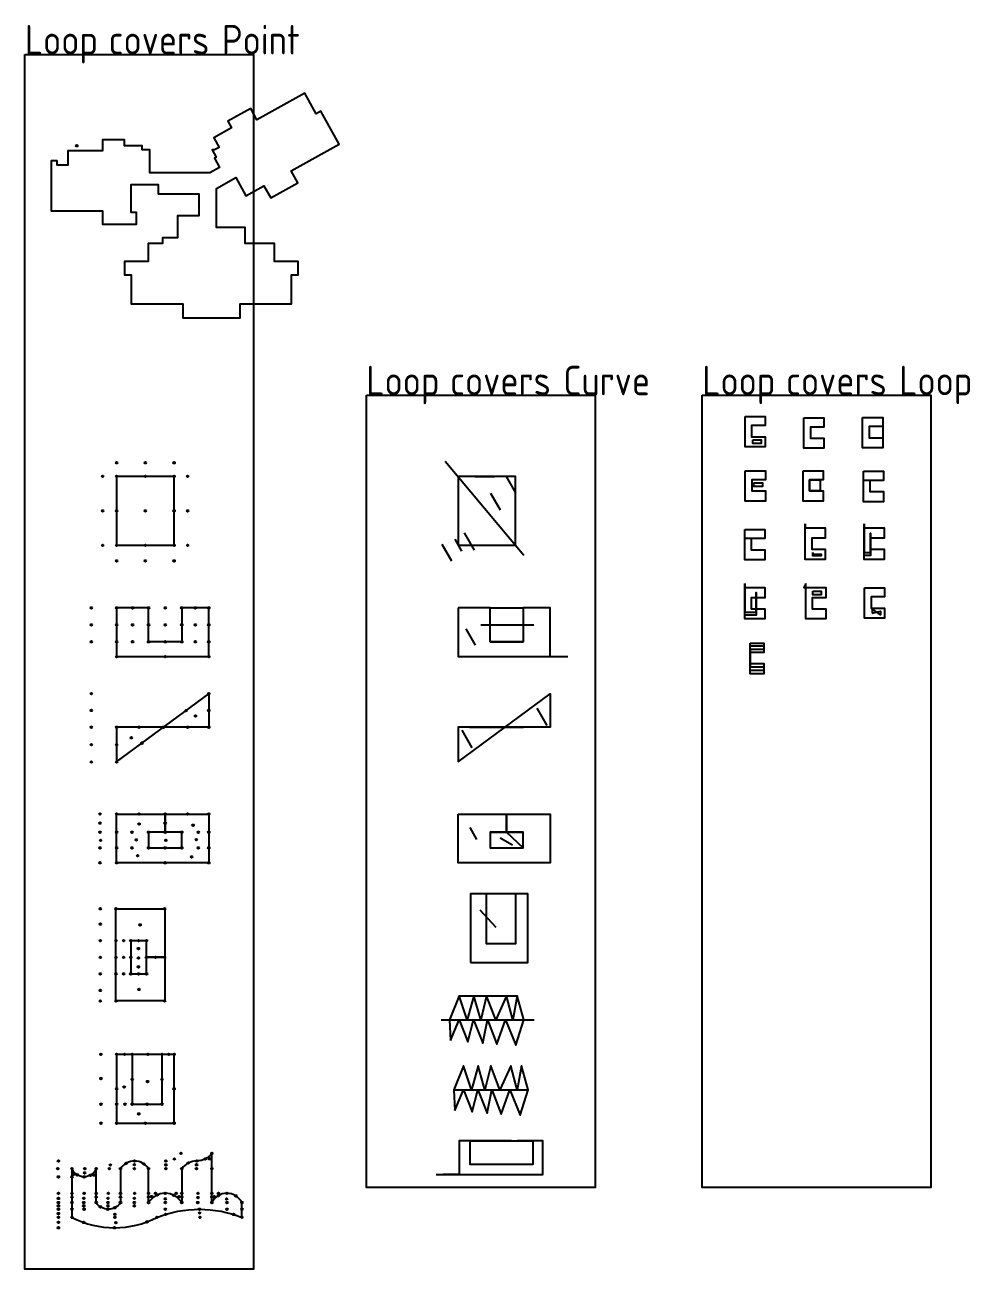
# Model space of a CAD drawing. Extents: x 3537 to 768174, y -301556 to 86403.
# Drawn here: x 3778 to 115776, y -61020 to 86403 of the extents above; entities that cross this region are included whole.
import ezdxf

# ---------------------------------------------------------------- set-up
doc = ezdxf.new("R2010")
doc.units = 0
doc.header["$LTSCALE"] = 1000
doc.header["$MEASUREMENT"] = 0
doc.linetypes.add('DASH', pattern=[0.35, 0.25, -0.1])
doc.layers.add('AD-NOTE-CRCY', color=3, linetype='Continuous')
doc.styles.get("Standard").update_dxf_attribs({"font": 'gbenor.shx', "bigfont": 'gbcbig.shx'})

msp = doc.modelspace()

# ---------------------------------------------------------------- linework, layer by layer
at = {"color": 1}
for p, q in [((53587, 34729), (62887, 23588)), ((54706, 25454), (55512, 24032)), ((55838, 26234), (57005, 24174)), ((53186, 24873), (54310, 22914)), ((58898, 17321), (62828, 17321)), ((57788, 15314), (64072, 15314)), ((59753, 11550), (68123, 11550)), ((64452, 5455), (65619, 3395)), ((60088, -9924), (61558, -10762)), ((60863, -9255), (62828, -11115)), ((55248, -28639), (62126, -28639)), ((53106, -31476), (64116, -31476)), ((59228, -45820), (62760, -45820)), ((52514, -49802), (54767, -49802))]:
    msp.add_line(p, q, dxfattribs=at)
at = {"color": 2}
for p, q in [((57145, 32906), (59463, 32906)), ((55109, 31356), (55109, 28824)), ((58898, 13307), (62828, 13307)), ((56470, 3182), (62865, 3182)), ((58898, -7101), (62828, -7101)), ((60863, -8832), (60863, -7637)), ((58898, -9255), (62828, -9255))]:
    msp.add_line(p, q, dxfattribs=at)
for points in [[(3778, 82892), (30868, 82892), (30868, -61020), (3778, -61020)], [(44242, 42517), (71331, 42517), (71331, -51346), (44242, -51346)], [(84047, 42517), (111136, 42517), (111136, -51346), (84047, -51346)]]:
    msp.add_lwpolyline(points, close=True)
at = {"color": 6}
for points in [[(89114, 40019), (91491, 40019), (91491, 38928), (89890, 38928), (89890, 37613), (91491, 37613), (91491, 36420), (89114, 36420)], [(96080, 39832), (98457, 39832), (98457, 38741), (96855, 38741), (96855, 37426), (98457, 37426), (98457, 36233), (96080, 36233)], [(103039, 39899), (105415, 39899), (105415, 38808), (103814, 38808), (103814, 37493), (105415, 37493), (105415, 36300), (103039, 36300)], [(55109, 24743), (61924, 24743), (61924, 32906), (55109, 32906)], [(89139, 33583), (91515, 33583), (91515, 32492), (89914, 32492), (89914, 31177), (91515, 31177), (91515, 29984), (89139, 29984)], [(95985, 33583), (98361, 33583), (98361, 32492), (96760, 32492), (96760, 31177), (98361, 31177), (98361, 29984), (95985, 29984)], [(103138, 33510), (105515, 33510), (105515, 32419), (103913, 32419), (103913, 31104), (105515, 31104), (105515, 29911), (103138, 29911)], [(89065, 26624), (91442, 26624), (91442, 25533), (89841, 25533), (89841, 24218), (91442, 24218), (91442, 23025), (89065, 23025)], [(96239, 27278), (96239, 26798), (98616, 26798), (98616, 25582), (97015, 25582), (97015, 24267), (98616, 24267), (98616, 23074), (96239, 23074), (96239, 27278)], [(103209, 27278), (103209, 26798), (105586, 26798), (105586, 25582), (103984, 25582), (103984, 24267), (105586, 24267), (105586, 23074), (103209, 23074), (103209, 27278)], [(89077, 20221), (89077, 19740), (91454, 19740), (91454, 18524), (89852, 18524), (89852, 17209), (91454, 17209), (91454, 16016), (89077, 16016), (89077, 20221)], [(96301, 20221), (96059, 19740), (98677, 19740), (98677, 18524), (97076, 18524), (97076, 17209), (98677, 17209), (98677, 16016), (96301, 16016), (96301, 20221)], [(103272, 19711), (105649, 19711), (105649, 18620), (104047, 18620), (104047, 17305), (105649, 17305), (105649, 16112), (103272, 16112)], [(89714, 13127), (91315, 13127), (91315, 12036), (89714, 12036), (89714, 10721), (91315, 10721), (91315, 9528), (89714, 9528)]]:
    msp.add_lwpolyline(points, close=True, dxfattribs=at)
at = {"color": 4}
for points in [[(96080, 39832), (98457, 39832), (98457, 38741), (96855, 38741), (96855, 37426), (98457, 37426), (98457, 36233), (96080, 36233)], [(103039, 39899), (105415, 39899), (105415, 36300), (103039, 36300)], [(90012, 37251), (91015, 37251), (91015, 36821), (90012, 36821)], [(96760, 32492), (98008, 32492), (98008, 31177), (96760, 31177)], [(103138, 33510), (105515, 33510), (105515, 32419), (103138, 32419)], [(90159, 32134), (91162, 32134), (91162, 31704), (90159, 31704)], [(89065, 26624), (91442, 26624), (91442, 25533), (89065, 25533)], [(103209, 27038), (103209, 23885), (103984, 23885), (103984, 26198), (103984, 26198), (103984, 23535), (103209, 23535), (103209, 27038)], [(97137, 23904), (97137, 23690), (98140, 23690), (98140, 23475), (97137, 23475), (97137, 23904)], [(89077, 19980), (89077, 16827), (90425, 16827), (90425, 19140), (90425, 19140), (90425, 16477), (89077, 16477), (89077, 19980)], [(97134, 19294), (98137, 19294), (98137, 18864), (97134, 18864)], [(104170, 16717), (105172, 16942), (105172, 16513), (104170, 17211)], [(89714, 12829), (91315, 12829), (91315, 12379), (89714, 12379), (89714, 10347), (91315, 10347), (91315, 9915), (89714, 9915)]]:
    msp.add_lwpolyline(points, close=True, dxfattribs=at)
at = {"color": 1}
for centre in [(9924, 72084), (14645, 34515), (18052, 34515), (21460, 34515), (13001, 32906), (23065, 32906), (13001, 28824), (23065, 28824), (13001, 24743), (23065, 24743), (14645, 22890), (18052, 22890), (21460, 22890), (11657, 17321), (20415, 17321), (11657, 15314), (20415, 15314), (11657, 13307), (11657, 7161), (11657, 5172), (11657, 3182), (11657, 1127), (11657, -928), (12680, -7101), (12680, -8178), (12680, -9255), (12759, -10209), (20478, -10209), (12680, -11115), (12680, -12871), (12711, -18322), (12711, -20146), (12711, -22111), (17233, -23034), (12711, -24076), (17233, -24156), (12711, -26041), (17233, -25206), (12711, -28007), (12711, -29250), (12785, -35572), (12785, -38437), (12796, -41486), (12796, -43735), (7754, -48208), (13904, -48688), (20485, -48208), (20485, -48674), (21486, -47967), (22268, -47296), (7678, -49121), (7754, -50091), (10858, -49621), (10870, -49121), (13781, -49121), (20485, -49121), (7754, -52038), (7754, -52645), (7754, -53135), (13629, -52639), (13629, -53135), (13672, -52038), (18803, -52421), (19249, -52038), (21713, -52038), (22056, -52442), (26206, -52448), (26713, -52038), (7754, -53512), (7754, -53926), (7754, -54432), (13629, -53528), (24495, -54376), (7754, -54891), (7754, -55478), (24521, -54891), (7754, -56123)]:
    msp.add_circle(centre, 100, dxfattribs=at)
at = {"color": 2}
for centre in [(14645, 32906), (18052, 32906), (21460, 32906), (14645, 28824), (21460, 28824), (14645, 24743), (18052, 24743), (21460, 24743), (14645, 17321), (16539, 17321), (18434, 17321), (22364, 17321), (23968, 17321), (25572, 17321), (14645, 15314), (18434, 15314), (22364, 15314), (25572, 15314), (14645, 13307), (18434, 13307), (20415, 13307), (22364, 13307), (25572, 13307), (14645, 11550), (20415, 11550), (25572, 11550), (25572, 7161), (22864, 5156), (25572, 5172), (14645, 3182), (17306, 3182), (20197, 3182), (23061, 3182), (25572, 3182), (14645, 1127), (17649, 1296), (14645, -928), (14645, -7101), (17306, -7101), (20399, -7101), (23061, -7101), (25572, -7101), (20399, -8178), (14645, -9255), (18434, -9255), (20399, -9255), (22364, -9255), (25572, -9255), (14645, -11115), (18434, -11115), (20399, -11115), (22364, -11115), (25572, -11115), (14645, -12871), (20399, -12871), (25572, -12871), (14571, -18322), (20341, -18322), (14571, -22111), (16327, -22111), (17257, -22111), (18187, -22111), (14571, -24076), (16327, -24076), (18187, -24076), (19264, -24076), (20341, -24076), (14571, -26041), (16327, -26041), (17257, -26041), (18187, -26041), (14571, -29250), (20341, -29250), (14645, -35572), (15602, -35572), (16494, -35572), (18335, -35572), (20030, -35572), (20835, -35572), (21460, -35572), (14645, -39653), (16494, -38529), (20030, -38529), (21460, -39653), (14645, -41486), (16494, -41486), (18262, -41486), (20030, -41486), (14645, -43735), (18052, -43735), (21460, -43735), (15772, -48480), (16771, -48208), (17894, -48560), (23147, -48449), (24148, -48208), (25149, -47967), (25931, -47296), (9359, -49121), (9359, -50091), (9977, -49857), (10796, -50091), (11542, -49899), (12234, -49121), (15108, -49121), (18434, -49121), (22364, -49121), (25931, -49121), (9359, -52038), (9359, -52472), (9359, -53135), (12234, -52038), (12234, -52472), (12234, -53135), (15108, -52038), (15108, -52472), (15108, -53135), (18434, -52038), (18434, -52472), (18434, -53135), (19469, -52234), (20399, -52038), (21412, -52273), (22364, -52038), (22364, -52472), (22364, -53135), (25931, -52038), (25931, -52472), (25931, -53135), (26701, -52315), (27715, -52038), (28779, -52346), (29498, -53135), (9359, -53926), (12731, -53642), (13605, -53926), (14422, -53751), (20454, -54529), (24464, -53926), (28513, -54542), (29498, -53926), (9359, -54891), (10747, -55495), (18244, -55421), (19429, -54891), (29498, -54891), (14394, -56123)]:
    msp.add_circle(centre, 100, dxfattribs=at)
at = {"color": 3}
for centre in [(18052, 28824), (16539, 15314), (23968, 15314), (16539, 13307), (23968, 13307), (23988, 4514), (16395, 1934), (17312, -8286), (23708, -8426), (16469, -9255), (16989, -10163), (24086, -10139), (24329, -9255), (16469, -11115), (24329, -11115), (17138, -12032), (23534, -12173), (17432, -20232), (15488, -22111), (15488, -24076), (15488, -26041), (17302, -27882), (15542, -39444), (18311, -38796), (15643, -41486), (17271, -42629), (16748, -48642), (24114, -48655), (25651, -47949), (9570, -49768), (11988, -49878), (16748, -49121), (24109, -49121), (10754, -52639), (10754, -53135), (10796, -52038), (16750, -52639), (16750, -53135), (16792, -52038), (20421, -52702), (20421, -53135), (24266, -53135), (24294, -52038), (24294, -52546), (27683, -52711), (27726, -53135), (10754, -53528), (10796, -53926), (14447, -54529), (16750, -53528), (20421, -53926), (27726, -53926), (14447, -54891), (14558, -55515)]:
    msp.add_circle(centre, 100, dxfattribs=at)
at = {"linetype": 'DASH'}
msp.add_point((9924, 72084), dxfattribs=at)
at = {"layer": 'AD-NOTE-CRCY'}
for p, q in [((60800, 32906), (61924, 30947)), ((58959, 30916), (60082, 28958)), ((56021, 14850), (57144, 12892)), ((55566, 2823), (56734, 763)), ((56490, -8702), (57296, -10124)), ((57672, -18453), (59580, -20501)), ((54611, -39774), (63411, -39774))]:
    msp.add_line(p, q, dxfattribs=at)
at = {"layer": 'AD-NOTE-CRCY', "color": 6}
for points in [[(25700, 68885), (18574, 68885), (18574, 71585), (17674, 71585), (17674, 72085), (15574, 72084), (15574, 72785), (12974, 72785), (12974, 71485), (8874, 71485), (8874, 69785), (7599, 69785), (7599, 70285), (6874, 70285), (6874, 64385), (12974, 64385), (12974, 62785), (16999, 62785), (16999, 64185), (16374, 64185), (16374, 67485), (19574, 67485), (19574, 66385), (24374, 66385), (24374, 63785), (21874, 63785), (21874, 61184), (20074, 61184), (20074, 60484), (18374, 60484), (18374, 58384), (15574, 58384), (15574, 56784), (16374, 56784), (16374, 53334), (22474, 53334), (22474, 51684), (29274, 51684), (29274, 53334), (35374, 53334), (35374, 56784), (36174, 56784), (36174, 58384), (33374, 58384), (33374, 60484), (29874, 60484), (29874, 62385), (26474, 62385), (26478, 67029), (28779, 68305), (29977, 66144), (32102, 67322), (32906, 65905), (36102, 67677), (35312, 69101), (40997, 72253), (38829, 76163), (38305, 75872), (36947, 78321), (31262, 75170), (30535, 76482), (27824, 74979), (28260, 74192), (26161, 73028), (26792, 71889), (26244, 71585), (25987, 71585), (26461, 70736), (26241, 70615), (26847, 69521)], [(14645, 24743), (21460, 24743), (21460, 32906), (14645, 32906)], [(14645, 17321), (14645, 11550), (25572, 11550), (25572, 17321), (22364, 17321), (22364, 13307), (18434, 13307), (18434, 17321)], [(55109, 17321), (55109, 11550), (66036, 11550), (66036, 17321), (62828, 17321), (62828, 13307), (58898, 13307), (58898, 17321)], [(14645, -928), (25572, 7161), (25572, 3182), (14645, 3182)], [(55109, -928), (66036, 7161), (66036, 3182), (55109, 3182)], [(14645, -7101), (20399, -7101), (20399, -9255), (18434, -9255), (18434, -11115), (22364, -11115), (22364, -9255), (20399, -9255), (20399, -7101), (25572, -7101), (25572, -12871), (14645, -12871)], [(55109, -7101), (60863, -7101), (60863, -9255), (58898, -9255), (58898, -11115), (62828, -11115), (62828, -9255), (60863, -9255), (60863, -7101), (66036, -7101), (66036, -12871), (55109, -12871)], [(56566, -24701), (63381, -24701), (63381, -16537), (58415, -16537), (58415, -22452), (61951, -22452), (61951, -16537), (56566, -16537)], [(20341, -18322), (20341, -24076), (18187, -24076), (18187, -22111), (16327, -22111), (16327, -26041), (18187, -26041), (18187, -24076), (20341, -24076), (20341, -29250), (14571, -29250), (14571, -18322)], [(54206, -33928), (55236, -31476), (56266, -34106), (56941, -31476), (58042, -34248), (58611, -31476), (59711, -34354), (60741, -31476), (61949, -34496), (62908, -31476), (62126, -28639), (61593, -31476), (60848, -28639), (59569, -31476), (58466, -28639), (57793, -31476), (56991, -28639), (56195, -31476), (55248, -28639), (54108, -31476)], [(14645, -43735), (21460, -43735), (21460, -35572), (16494, -35572), (16494, -41486), (20030, -41486), (20030, -35572), (14645, -35572)], [(54709, -42227), (55739, -39774), (56769, -42404), (57444, -39774), (58545, -42546), (59114, -39774), (60214, -42653), (61244, -39774), (62452, -42795), (63411, -39774), (62629, -36937), (62097, -39774), (61351, -36937), (60072, -39774), (58969, -36937), (58296, -39774), (57494, -36937), (56698, -39774), (55751, -36937), (54611, -39774)], [(61434, -45820), (61434, -45820), (55240, -45820), (55240, -49802), (53351, -49802), (55240, -49802), (65142, -49802), (65142, -45820), (62124, -45820), (63983, -45820), (63983, -48630), (56536, -48630), (56536, -45820)]]:
    msp.add_lwpolyline(points, close=True, dxfattribs=at)
msp.add_lwpolyline([(25931, -47296, -0.2409687), (24148, -48208, 0.2409687), (22364, -49121), (22364, -53135, 0.5580515), (18434, -53135), (18434, -49121, 0.5488378), (15108, -49121), (15108, -53135, -0.5499347), (12234, -53135), (12234, -49121, -0.6747535), (9359, -49121), (9359, -54891, 0.2446253), (19429, -54891, -0.1918001), (29498, -54891), (29498, -53135, 0.6148482), (25931, -53135)], format="xyb", close=True, dxfattribs=at)

# ---------------------------------------------------------------- texts
for p in [(3778, 82892), (44242, 42517)]:
    msp.add_text('Loop', height=3500).set_placement(p)
at = {"layer": 'AD-NOTE-CRCY', "color": 0}
for s, p in [('Point', (27119, 82892)), ('covers', (13695, 82892)), ('Curve', (67583, 42517)), ('Loop', (84047, 42517)), ('Loop', (107387, 42517)), ('covers', (54159, 42517)), ('covers', (93963, 42517))]:
    msp.add_text(s, height=3500, dxfattribs=at).set_placement(p)

doc.saveas('drawing.dxf')
